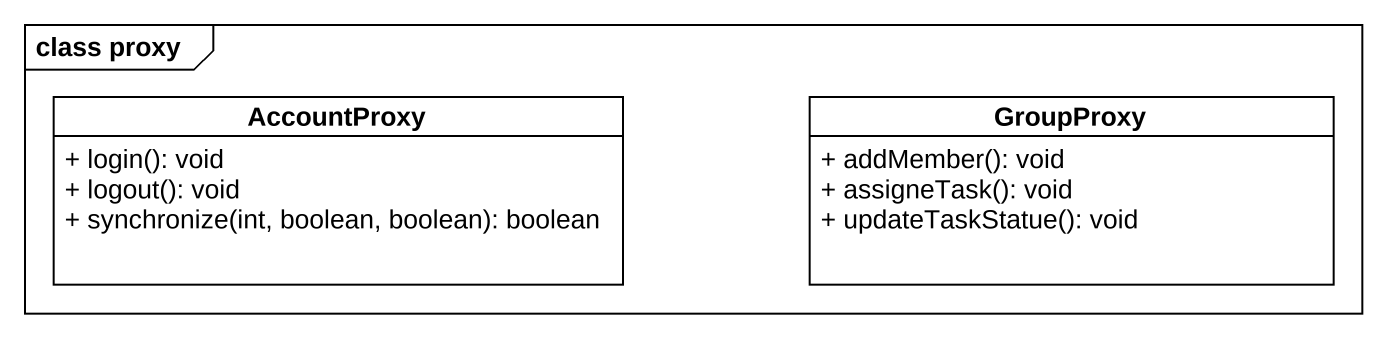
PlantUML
@startuml
mainframe class proxy
hide circle
hide empty members
skinparam classAttributeIconSize 0
class AccountProxy {
  + login(): void
  + logout(): void
  + synchronize(int, boolean, boolean): boolean
}
class GroupProxy {
  + addMember(): void
  + assigneTask(): void
  + updateTaskStatue(): void
}
@enduml
